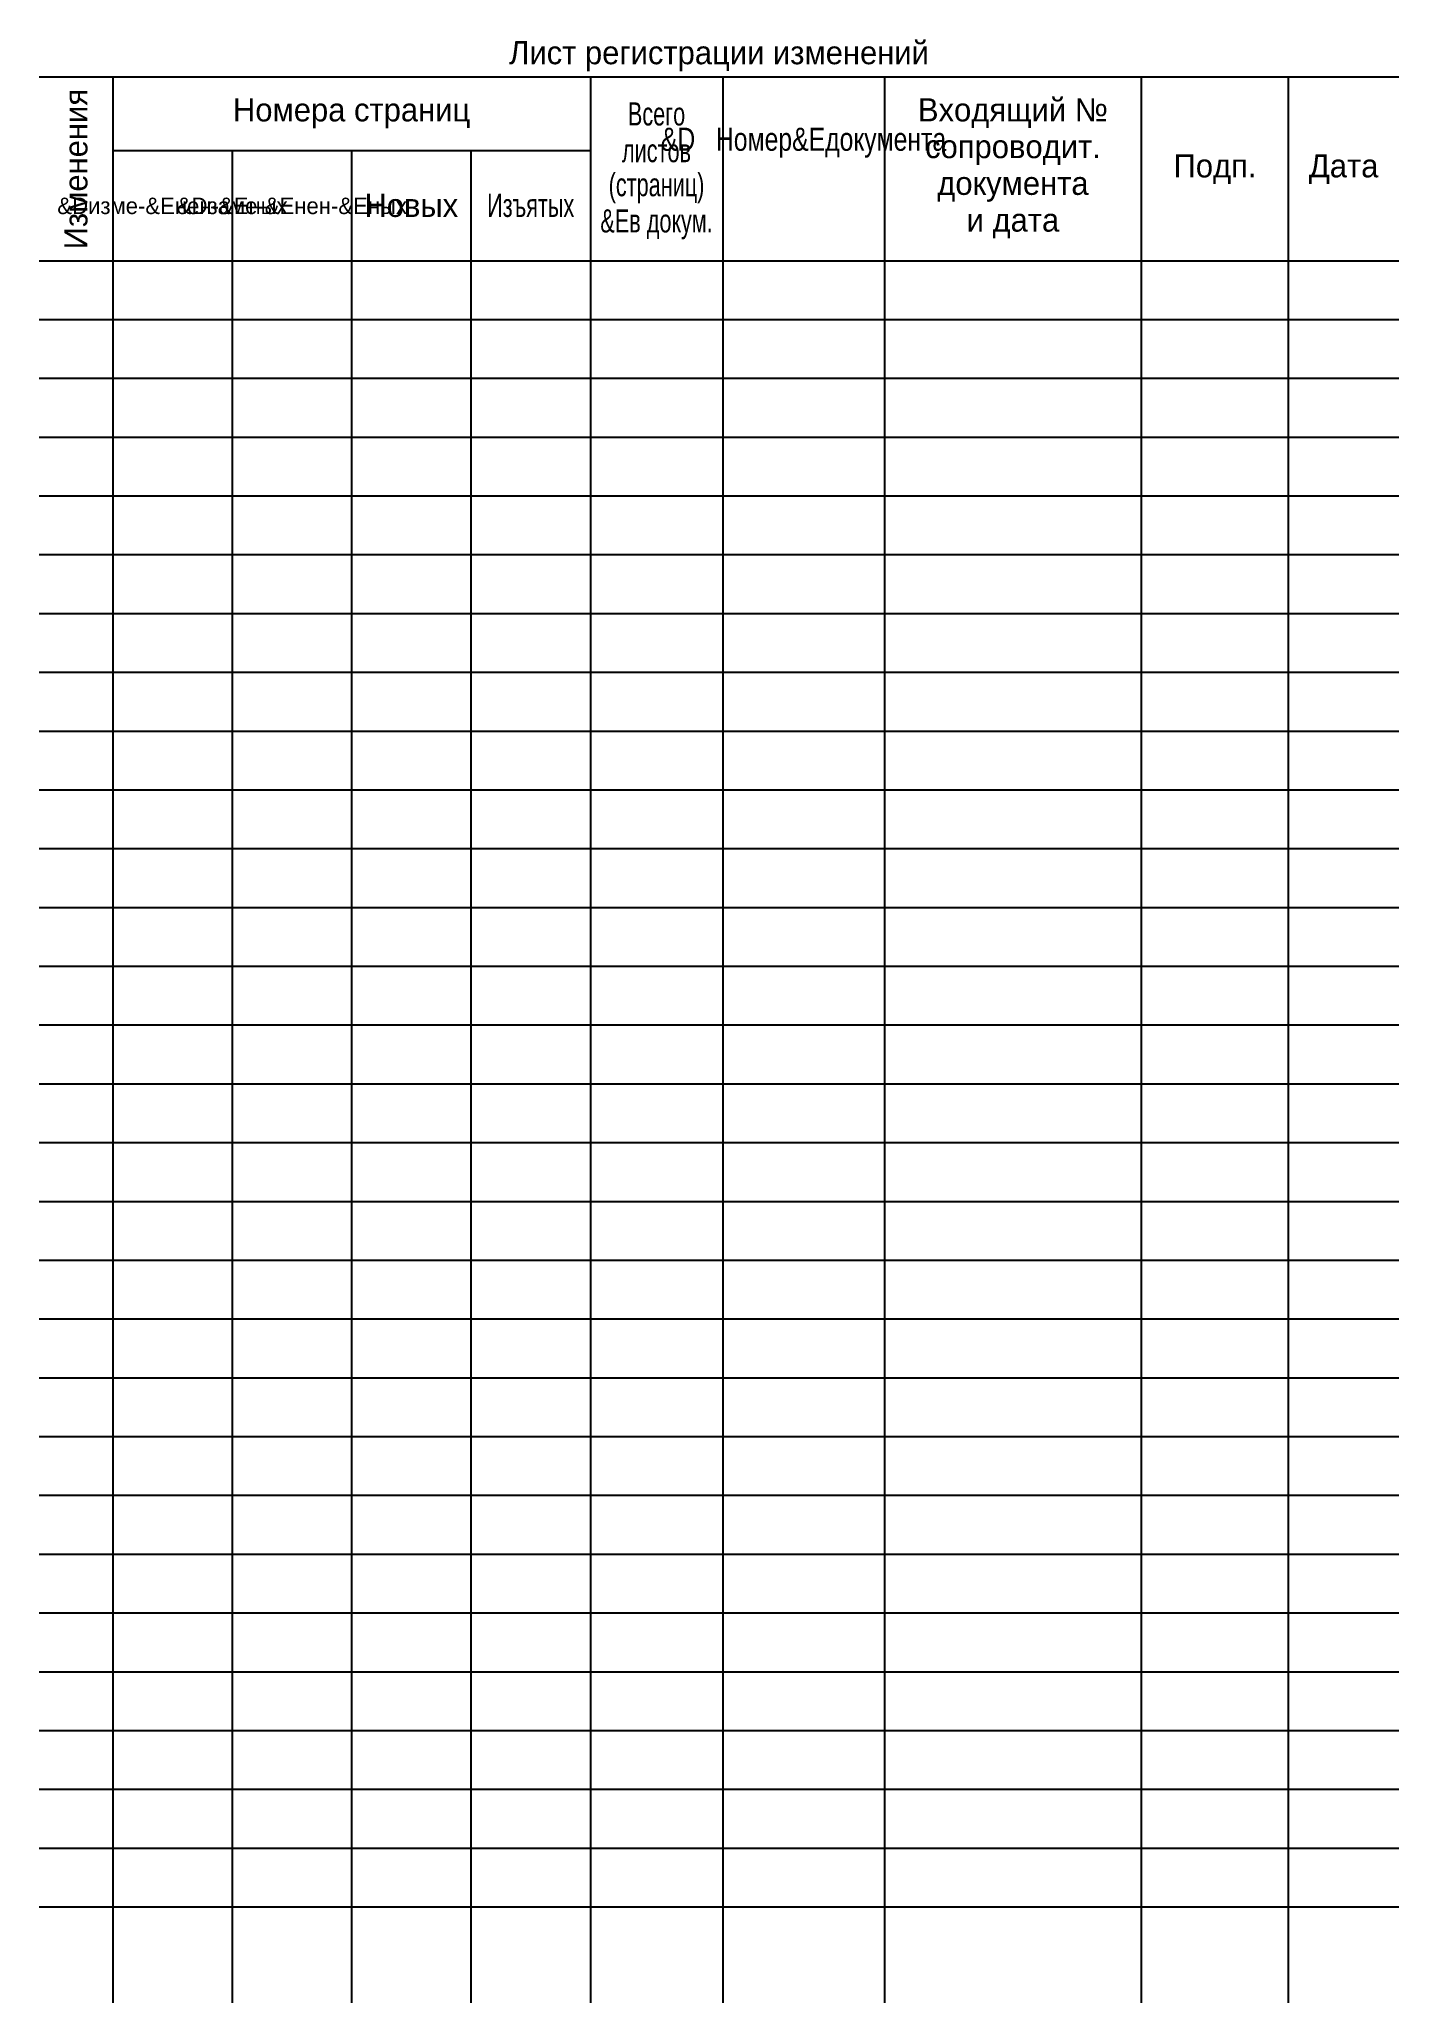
# Model space of a CAD drawing. Extents: x -190 to -5, y 20 to 287.
import ezdxf
from ezdxf.enums import TextEntityAlignment as Align

# ---------------------------------------------------------------- set-up
doc = ezdxf.new("R2010")
doc.units = 0
doc.header["$LTSCALE"] = 7
doc.header["$MEASUREMENT"] = 0
doc.layers.get('0').update_dxf_attribs({"linetype": 'CONTINUOUS'})
doc.styles.add('T', font='es_win.shx', dxfattribs={"bigfont": 'my_b_f.shx'})

msp = doc.modelspace()

# ---------------------------------------------------------------- linework, layer by layer
at = {"color": 1, "linetype": 'ByBlock'}
for p, q in [((-5, 282), (-190, 282)), ((-180, 282), (-180, 20)), ((-115, 282), (-115, 20)), ((-97, 282), (-97, 20)), ((-75, 282), (-75, 20)), ((-40, 20), (-40, 282)), ((-20, 20), (-20, 282)), ((-115, 272), (-180, 272)), ((-163.75, 272), (-163.75, 20)), ((-147.5, 272), (-147.5, 20)), ((-131.25, 272), (-131.25, 20)), ((-5, 257), (-190, 257))]:
    msp.add_line(p, q, dxfattribs=at)
at = {"color": 7, "linetype": 'ByBlock'}
for p, q in [((-5, 249), (-190, 249)), ((-5, 241), (-190, 241)), ((-5, 233), (-190, 233)), ((-5, 225), (-190, 225)), ((-5, 217), (-190, 217)), ((-5, 209), (-190, 209)), ((-5, 201), (-190, 201)), ((-5, 193), (-190, 193)), ((-5, 185), (-190, 185)), ((-5, 177), (-190, 177)), ((-5, 169), (-190, 169)), ((-5, 161), (-190, 161)), ((-5, 153), (-190, 153)), ((-5, 145), (-190, 145)), ((-5, 137), (-190, 137)), ((-5, 129), (-190, 129)), ((-5, 121), (-190, 121)), ((-5, 113), (-190, 113)), ((-5, 105), (-190, 105)), ((-5, 97), (-190, 97)), ((-5, 89), (-190, 89)), ((-5, 81), (-190, 81)), ((-5, 73), (-190, 73)), ((-5, 65), (-190, 65)), ((-5, 57), (-190, 57)), ((-5, 49), (-190, 49)), ((-5, 41), (-190, 41)), ((-5, 33), (-190, 33))]:
    msp.add_line(p, q, dxfattribs=at)

# ---------------------------------------------------------------- texts
at = {"color": 54, "linetype": 'ByBlock', "style": 'T'}
for s, p in [('Лист регистрации изменений', (-97.5, 285)), ('Подп.', (-30, 269.5)), ('Дата', (-12.5, 269.5))]:
    msp.add_text(s, height=3.15, dxfattribs=at).set_placement(p, align=Align.MIDDLE)
msp.add_text('Изменения', height=3.15, rotation=90, dxfattribs=at).set_placement((-185, 269.5), align=Align.MIDDLE)
for s, p in [('Номера страниц', (-147.5, 276)), ('Входящий №', (-57.5, 276)), ('сопроводит.', (-57.5, 271)), ('документа', (-57.5, 266)), ('Новых', (-139.375, 263)), ('и дата', (-57.5, 261))]:
    msp.add_text(s, height=3.15, dxfattribs=at).set_placement(p, align=Align.CENTER)
at = {"color": 54, "linetype": 'ByBlock', "style": 'T', "width": 0.7}
for s, p in [('Всего', (-106, 277)), ('листов', (-106, 272)), ('(страниц)', (-106, 267)), ('&Eв докум.', (-106, 262))]:
    msp.add_text(s, height=3.15, dxfattribs=at).set_placement(p, align=Align.MIDDLE)
at = {"color": 54, "linetype": 'ByBlock', "style": 'T'}
for s, width, p in [('&D   Номер&Eдокумента', 0.8, (-86, 272)), ('Изъятых', 0.7, (-123.125, 263))]:
    msp.add_text(s, height=3.15, dxfattribs=dict(at, width=width)).set_placement(p, align=Align.CENTER)
at = {"color": 34, "linetype": 'ByBlock', "style": 'T'}
for s, p in [('&Dизме-&Eнен-&Eных', (-171.875, 264.5)), ('&Dзаме-&Eнен-&Eных', (-155.625, 264.5))]:
    msp.add_text(s, height=2.25, dxfattribs=at).set_placement(p, align=Align.MIDDLE)

doc.saveas('drawing.dxf')
